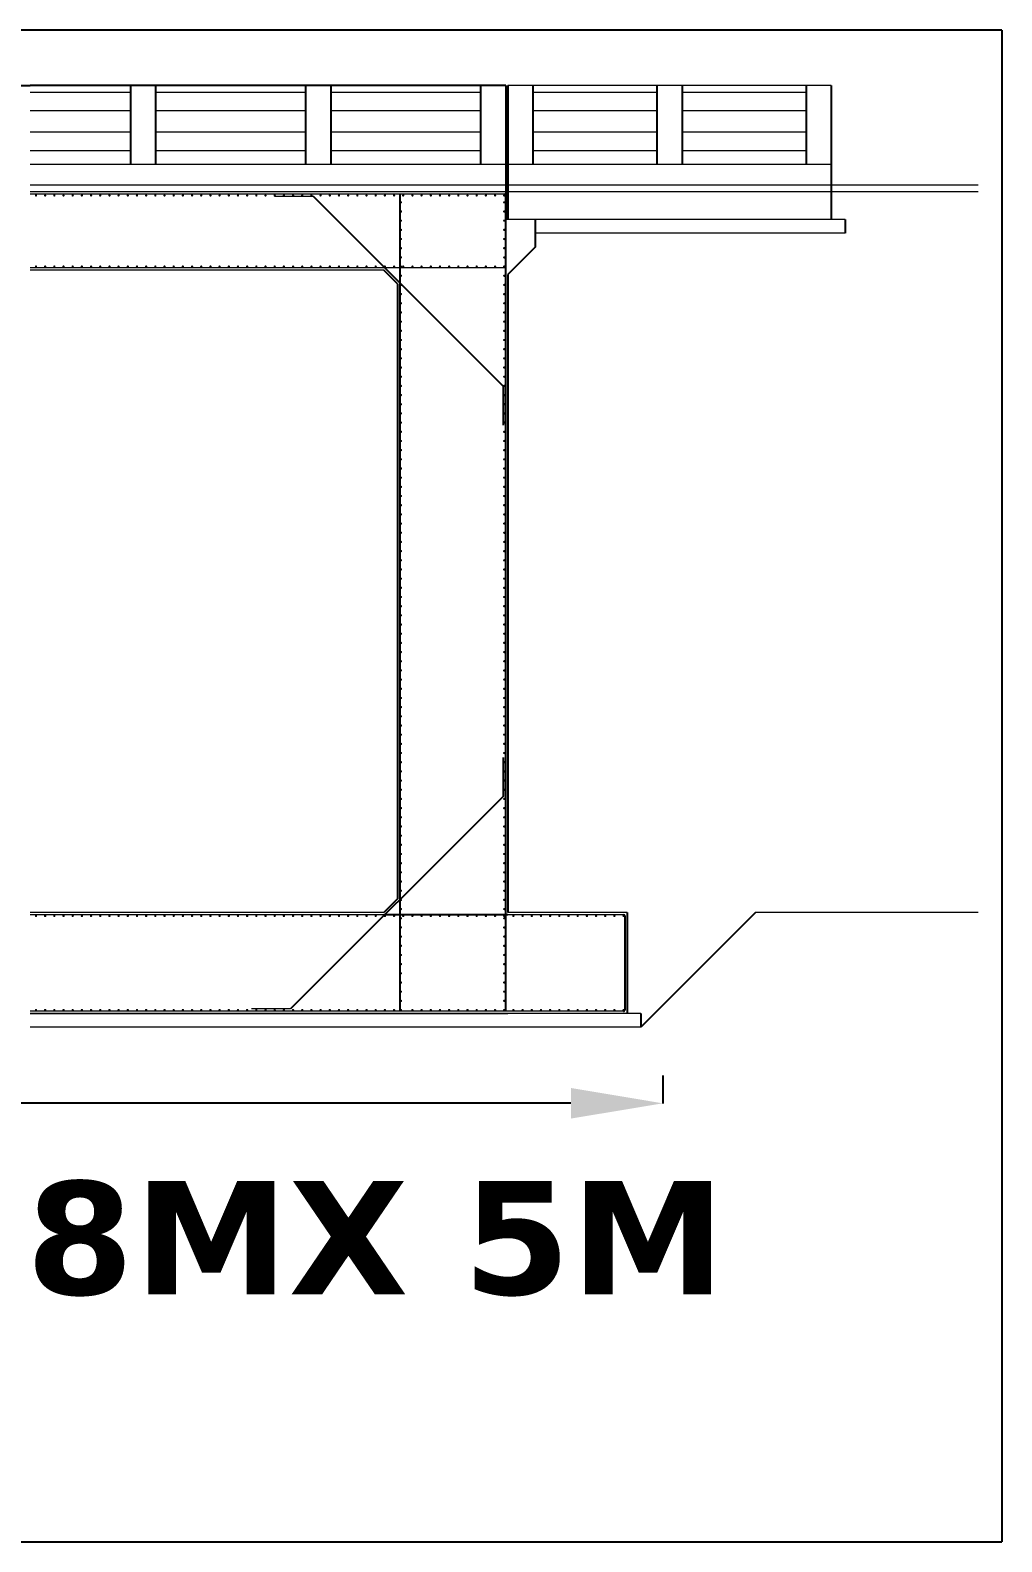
# Model space of a CAD drawing. Header units: millimetres. Extents: x -135144 to 39235, y -14991 to 144825.
# Drawn here: x 28654 to 39235, y 128357 to 144825 of the extents above; entities that cross this region are included whole.
import ezdxf

# ---------------------------------------------------------------- set-up
doc = ezdxf.new("R2010")
doc.units = ezdxf.units.MM
doc.header["$MEASUREMENT"] = 0
doc.layers.add('S TEXT', color=7, linetype='Continuous', lineweight=20)
doc.styles.get("Standard").update_dxf_attribs({"font": 'dutchb.ttf'})
doc.dimstyles.new('ISO-25', dxfattribs={"dimtxt": 1000, "dimasz": 1000, "dimexe": 1.25, "dimexo": 0.625, "dimtad": 0, "dimtxsty": 'Standard', "dimcen": 75, "dimadec": 0, "dimazin": 0, "dimtfac": 1, "dimtmove": 0, "dimatfit": 2, "dimfxl": 0, "dimarcsym": 0})

# ---------------------------------------------------------------- blocks, each defined once
blk = doc.blocks.new('*D16')
at = {"color": 0, "lineweight": -2}
for p, q in [((-29901, 133436), (-29901, 133133)), ((35543, 133436), (35543, 133133)), ((-28901, 133134), (1055, 133134)), ((34543, 133134), (4587, 133134))]:
    blk.add_line(p, q, dxfattribs=at)
at = {"color": 0}
for points in [[(-28901, 133301), (-28901, 132968), (-29901, 133134)], [(34543, 133301), (34543, 132968), (35543, 133134)]]:
    blk.add_solid(points, dxfattribs=at)
at = {"layer": 'Defpoints', "color": 0}
for p in [(-29901, 133436), (35543, 133436), (35543, 133134)]:
    blk.add_point(p, dxfattribs=at)
at = {"color": 0, "insert": (2821, 133134), "char_height": 1000, "attachment_point": 5}
blk.add_mtext('52250', dxfattribs=at)

msp = doc.modelspace()

# ---------------------------------------------------------------- linework, layer by layer
for p, q in [((39234.873, 144825.238), (-33989.082, 144825.238)), ((39234.873, 144825.238), (39234.873, 128357.278)), ((23473.64, 144222.848), (28653.64, 144222.848)), ((33833.64, 144222.848), (28653.64, 144222.848)), ((29744.64, 144222.848), (29744.64, 143362.848)), ((30019.64, 144222.848), (30019.64, 143362.848)), ((31651.64, 144222.848), (31651.64, 143362.848)), ((31926.64, 144222.848), (31926.64, 143362.848)), ((33558.64, 144222.848), (33558.64, 143362.848)), ((33833.64, 144222.848), (33833.64, 142762.848)), ((33853.64, 144222.848), (33853.64, 142762.848)), ((34128.64, 144222.848), (34128.64, 143362.848)), ((35478.64, 144222.848), (35478.64, 143362.848)), ((35753.64, 144222.848), (35753.64, 143362.848)), ((37103.64, 144222.848), (37103.64, 143362.848)), ((37378.64, 144222.848), (37378.64, 142762.848)), ((33803.64, 140948.204), (31738.996, 143012.848)), ((32678.64, 143037.848), (32678.64, 134137.848)), ((33828.64, 143025.348), (33828.64, 134137.848)), ((34153.64, 142762.848), (34153.64, 142462.848)), ((37528.64, 142762.848), (37528.64, 142612.848)), ((34153.64, 142462.848), (33853.64, 142162.848)), ((32653.64, 142062.848), (32503.64, 142212.848)), ((33853.64, 142162.848), (33853.64, 135212.848)), ((32653.64, 142062.848), (32653.64, 135362.848)), ((33803.64, 140948.204), (33803.64, 140523.939)), ((33803.64, 136901.757), (33803.64, 136477.493)), ((33803.64, 136477.493), (31488.995, 134162.848)), ((32653.64, 135362.848), (32503.64, 135212.848)), ((35153.64, 135212.848), (35153.64, 134112.848)), ((36553.64, 135212.848), (35303.64, 133962.848)), ((33853.64, 135187.848), (32503.64, 135187.848)), ((35128.64, 135175.348), (35128.64, 134150.348)), ((35303.64, 134112.848), (35303.64, 133962.848)), ((-33989.082, 128357.278), (39234.873, 128357.278))]:
    msp.add_line(p, q)
at = {"const_width": 12.5}
for points in [[(28722.39, 143025.348, -1), (28709.89, 143025.348, -1)], [(28822.39, 143025.348, -1), (28809.89, 143025.348, -1)], [(28922.39, 143025.348, -1), (28909.89, 143025.348, -1)], [(29022.39, 143025.348, -1), (29009.89, 143025.348, -1)], [(29122.39, 143025.348, -1), (29109.89, 143025.348, -1)], [(29222.39, 143025.348, -1), (29209.89, 143025.348, -1)], [(29322.39, 143025.348, -1), (29309.89, 143025.348, -1)], [(29422.39, 143025.348, -1), (29409.89, 143025.348, -1)], [(29522.39, 143025.348, -1), (29509.89, 143025.348, -1)], [(29622.39, 143025.348, -1), (29609.89, 143025.348, -1)], [(29722.39, 143025.348, -1), (29709.89, 143025.348, -1)], [(29822.39, 143025.348, -1), (29809.89, 143025.348, -1)], [(29922.39, 143025.348, -1), (29909.89, 143025.348, -1)], [(30022.39, 143025.348, -1), (30009.89, 143025.348, -1)], [(30122.39, 143025.348, -1), (30109.89, 143025.348, -1)], [(30222.39, 143025.348, -1), (30209.89, 143025.348, -1)], [(30322.39, 143025.348, -1), (30309.89, 143025.348, -1)], [(30422.39, 143025.348, -1), (30409.89, 143025.348, -1)], [(30522.39, 143025.348, -1), (30509.89, 143025.348, -1)], [(30622.39, 143025.348, -1), (30609.89, 143025.348, -1)], [(30722.39, 143025.348, -1), (30709.89, 143025.348, -1)], [(30822.39, 143025.348, -1), (30809.89, 143025.348, -1)], [(30922.39, 143025.348, -1), (30909.89, 143025.348, -1)], [(31022.39, 143025.348, -1), (31009.89, 143025.348, -1)], [(31122.39, 143025.348, -1), (31109.89, 143025.348, -1)], [(31222.39, 143025.348, -1), (31209.89, 143025.348, -1)], [(31322.39, 143025.348, -1), (31309.89, 143025.348, -1)], [(31422.39, 143025.348, -1), (31409.89, 143025.348, -1)], [(31522.39, 143025.348, -1), (31509.89, 143025.348, -1)], [(31622.39, 143025.348, -1), (31609.89, 143025.348, -1)], [(31722.39, 143025.348, -1), (31709.89, 143025.348, -1)], [(31822.39, 143025.348, -1), (31809.89, 143025.348, -1)], [(31922.39, 143025.348, -1), (31909.89, 143025.348, -1)], [(32022.39, 143025.348, -1), (32009.89, 143025.348, -1)], [(32122.39, 143025.348, -1), (32109.89, 143025.348, -1)], [(32222.39, 143025.348, -1), (32209.89, 143025.348, -1)], [(32322.39, 143025.348, -1), (32309.89, 143025.348, -1)], [(32422.39, 143025.348, -1), (32409.89, 143025.348, -1)], [(32522.39, 143025.348, -1), (32509.89, 143025.348, -1)], [(32622.39, 143025.348, -1), (32609.89, 143025.348, -1)], [(32697.39, 142950.348, -1), (32684.89, 142950.348, -1)], [(32722.39, 143025.348, -1), (32709.89, 143025.348, -1)], [(32822.39, 143025.348, -1), (32809.89, 143025.348, -1)], [(32922.39, 143025.348, -1), (32909.89, 143025.348, -1)], [(33022.39, 143025.348, -1), (33009.89, 143025.348, -1)], [(33122.39, 143025.348, -1), (33109.89, 143025.348, -1)], [(33222.39, 143025.348, -1), (33209.89, 143025.348, -1)], [(33322.39, 143025.348, -1), (33309.89, 143025.348, -1)], [(33422.39, 143025.348, -1), (33409.89, 143025.348, -1)], [(33522.39, 143025.348, -1), (33509.89, 143025.348, -1)], [(33622.39, 143025.348, -1), (33609.89, 143025.348, -1)], [(33722.39, 143025.348, -1), (33709.89, 143025.348, -1)], [(33822.39, 143025.348, -1), (33809.89, 143025.348, -1)], [(33822.39, 142950.348, -1), (33809.89, 142950.348, -1)], [(32697.39, 142850.348, -1), (32684.89, 142850.348, -1)], [(33822.39, 142850.348, -1), (33809.89, 142850.348, -1)], [(32697.39, 142750.348, -1), (32684.89, 142750.348, -1)], [(32697.39, 142650.348, -1), (32684.89, 142650.348, -1)], [(33822.39, 142750.348, -1), (33809.89, 142750.348, -1)], [(33822.39, 142650.348, -1), (33809.89, 142650.348, -1)], [(32697.39, 142550.348, -1), (32684.89, 142550.348, -1)], [(32697.39, 142450.348, -1), (32684.89, 142450.348, -1)], [(33822.39, 142550.348, -1), (33809.89, 142550.348, -1)], [(33822.39, 142450.348, -1), (33809.89, 142450.348, -1)], [(32697.39, 142350.348, -1), (32684.89, 142350.348, -1)], [(33822.39, 142350.348, -1), (33809.89, 142350.348, -1)], [(28722.39, 142250.348, -1), (28709.89, 142250.348, -1)], [(28822.39, 142250.348, -1), (28809.89, 142250.348, -1)], [(28922.39, 142250.348, -1), (28909.89, 142250.348, -1)], [(29022.39, 142250.348, -1), (29009.89, 142250.348, -1)], [(29122.39, 142250.348, -1), (29109.89, 142250.348, -1)], [(29222.39, 142250.348, -1), (29209.89, 142250.348, -1)], [(29322.39, 142250.348, -1), (29309.89, 142250.348, -1)], [(29422.39, 142250.348, -1), (29409.89, 142250.348, -1)], [(29522.39, 142250.348, -1), (29509.89, 142250.348, -1)], [(29622.39, 142250.348, -1), (29609.89, 142250.348, -1)], [(29722.39, 142250.348, -1), (29709.89, 142250.348, -1)], [(29822.39, 142250.348, -1), (29809.89, 142250.348, -1)], [(29922.39, 142250.348, -1), (29909.89, 142250.348, -1)], [(30022.39, 142250.348, -1), (30009.89, 142250.348, -1)], [(30122.39, 142250.348, -1), (30109.89, 142250.348, -1)], [(30222.39, 142250.348, -1), (30209.89, 142250.348, -1)], [(30322.39, 142250.348, -1), (30309.89, 142250.348, -1)], [(30422.39, 142250.348, -1), (30409.89, 142250.348, -1)], [(30522.39, 142250.348, -1), (30509.89, 142250.348, -1)], [(30622.39, 142250.348, -1), (30609.89, 142250.348, -1)], [(30722.39, 142250.348, -1), (30709.89, 142250.348, -1)], [(30822.39, 142250.348, -1), (30809.89, 142250.348, -1)], [(30922.39, 142250.348, -1), (30909.89, 142250.348, -1)], [(31022.39, 142250.348, -1), (31009.89, 142250.348, -1)], [(31122.39, 142250.348, -1), (31109.89, 142250.348, -1)], [(31222.39, 142250.348, -1), (31209.89, 142250.348, -1)], [(31322.39, 142250.348, -1), (31309.89, 142250.348, -1)], [(31422.39, 142250.348, -1), (31409.89, 142250.348, -1)], [(31522.39, 142250.348, -1), (31509.89, 142250.348, -1)], [(31622.39, 142250.348, -1), (31609.89, 142250.348, -1)], [(31722.39, 142250.348, -1), (31709.89, 142250.348, -1)], [(31822.39, 142250.348, -1), (31809.89, 142250.348, -1)], [(31922.39, 142250.348, -1), (31909.89, 142250.348, -1)], [(32022.39, 142250.348, -1), (32009.89, 142250.348, -1)], [(32122.39, 142250.348, -1), (32109.89, 142250.348, -1)], [(32222.39, 142250.348, -1), (32209.89, 142250.348, -1)], [(32322.39, 142250.348, -1), (32309.89, 142250.348, -1)], [(32422.39, 142250.348, -1), (32409.89, 142250.348, -1)], [(32522.39, 142250.348, -1), (32509.89, 142250.348, -1)], [(32622.39, 142250.348, -1), (32609.89, 142250.348, -1)], [(32697.39, 142250.348, -1), (32684.89, 142250.348, -1)], [(32697.39, 142150.348, -1), (32684.89, 142150.348, -1)], [(32722.39, 142250.348, -1), (32709.89, 142250.348, -1)], [(32822.39, 142250.348, -1), (32809.89, 142250.348, -1)], [(32922.39, 142250.348, -1), (32909.89, 142250.348, -1)], [(33022.39, 142250.348, -1), (33009.89, 142250.348, -1)], [(33122.39, 142250.348, -1), (33109.89, 142250.348, -1)], [(33222.39, 142250.348, -1), (33209.89, 142250.348, -1)], [(33322.39, 142250.348, -1), (33309.89, 142250.348, -1)], [(33422.39, 142250.348, -1), (33409.89, 142250.348, -1)], [(33522.39, 142250.348, -1), (33509.89, 142250.348, -1)], [(33622.39, 142250.348, -1), (33609.89, 142250.348, -1)], [(33722.39, 142250.348, -1), (33709.89, 142250.348, -1)], [(33822.39, 142250.348, -1), (33809.89, 142250.348, -1)], [(33822.39, 142250.348, -1), (33809.89, 142250.348, -1)], [(33822.39, 142150.348, -1), (33809.89, 142150.348, -1)], [(32697.39, 142050.348, -1), (32684.89, 142050.348, -1)], [(32697.39, 141950.348, -1), (32684.89, 141950.348, -1)], [(33822.39, 142050.348, -1), (33809.89, 142050.348, -1)], [(33822.39, 141950.348, -1), (33809.89, 141950.348, -1)], [(32697.39, 141850.348, -1), (32684.89, 141850.348, -1)], [(33822.39, 141850.348, -1), (33809.89, 141850.348, -1)], [(32697.39, 141750.348, -1), (32684.89, 141750.348, -1)], [(32697.39, 141650.348, -1), (32684.89, 141650.348, -1)], [(33822.39, 141750.348, -1), (33809.89, 141750.348, -1)], [(33822.39, 141650.348, -1), (33809.89, 141650.348, -1)], [(32697.39, 141550.348, -1), (32684.89, 141550.348, -1)], [(32697.39, 141450.348, -1), (32684.89, 141450.348, -1)], [(33822.39, 141550.348, -1), (33809.89, 141550.348, -1)], [(33822.39, 141450.348, -1), (33809.89, 141450.348, -1)], [(32697.39, 141350.348, -1), (32684.89, 141350.348, -1)], [(33822.39, 141350.348, -1), (33809.89, 141350.348, -1)], [(32697.39, 141250.348, -1), (32684.89, 141250.348, -1)], [(32697.39, 141150.348, -1), (32684.89, 141150.348, -1)], [(33822.39, 141250.348, -1), (33809.89, 141250.348, -1)], [(33822.39, 141150.348, -1), (33809.89, 141150.348, -1)], [(32697.39, 141050.348, -1), (32684.89, 141050.348, -1)], [(33822.39, 141050.348, -1), (33809.89, 141050.348, -1)], [(32697.39, 140950.348, -1), (32684.89, 140950.348, -1)], [(32697.39, 140850.348, -1), (32684.89, 140850.348, -1)], [(33822.39, 140950.348, -1), (33809.89, 140950.348, -1)], [(33822.39, 140850.348, -1), (33809.89, 140850.348, -1)], [(32697.39, 140750.348, -1), (32684.89, 140750.348, -1)], [(32697.39, 140650.348, -1), (32684.89, 140650.348, -1)], [(33822.39, 140750.348, -1), (33809.89, 140750.348, -1)], [(33822.39, 140650.348, -1), (33809.89, 140650.348, -1)], [(32697.39, 140550.348, -1), (32684.89, 140550.348, -1)], [(33822.39, 140550.348, -1), (33809.89, 140550.348, -1)], [(32697.39, 140450.348, -1), (32684.89, 140450.348, -1)], [(32697.39, 140350.348, -1), (32684.89, 140350.348, -1)], [(33822.39, 140450.348, -1), (33809.89, 140450.348, -1)], [(33822.39, 140350.348, -1), (33809.89, 140350.348, -1)], [(32697.39, 140250.348, -1), (32684.89, 140250.348, -1)], [(32697.39, 140150.348, -1), (32684.89, 140150.348, -1)], [(33822.39, 140250.348, -1), (33809.89, 140250.348, -1)], [(33822.39, 140150.348, -1), (33809.89, 140150.348, -1)], [(32697.39, 140050.348, -1), (32684.89, 140050.348, -1)], [(33822.39, 140050.348, -1), (33809.89, 140050.348, -1)], [(32697.39, 139950.348, -1), (32684.89, 139950.348, -1)], [(32697.39, 139850.348, -1), (32684.89, 139850.348, -1)], [(33822.39, 139950.348, -1), (33809.89, 139950.348, -1)], [(33822.39, 139850.348, -1), (33809.89, 139850.348, -1)], [(32697.39, 139750.348, -1), (32684.89, 139750.348, -1)], [(32697.39, 139650.348, -1), (32684.89, 139650.348, -1)], [(33822.39, 139750.348, -1), (33809.89, 139750.348, -1)], [(33822.39, 139650.348, -1), (33809.89, 139650.348, -1)], [(32697.39, 139550.348, -1), (32684.89, 139550.348, -1)], [(33822.39, 139550.348, -1), (33809.89, 139550.348, -1)], [(32697.39, 139450.348, -1), (32684.89, 139450.348, -1)], [(32697.39, 139350.348, -1), (32684.89, 139350.348, -1)], [(33822.39, 139450.348, -1), (33809.89, 139450.348, -1)], [(33822.39, 139350.348, -1), (33809.89, 139350.348, -1)], [(32697.39, 139250.348, -1), (32684.89, 139250.348, -1)], [(32697.39, 139150.348, -1), (32684.89, 139150.348, -1)], [(33822.39, 139250.348, -1), (33809.89, 139250.348, -1)], [(33822.39, 139150.348, -1), (33809.89, 139150.348, -1)], [(32697.39, 139050.348, -1), (32684.89, 139050.348, -1)], [(33822.39, 139050.348, -1), (33809.89, 139050.348, -1)], [(32697.39, 138950.348, -1), (32684.89, 138950.348, -1)], [(32697.39, 138850.348, -1), (32684.89, 138850.348, -1)], [(33822.39, 138950.348, -1), (33809.89, 138950.348, -1)], [(33822.39, 138850.348, -1), (33809.89, 138850.348, -1)], [(32697.39, 138750.348, -1), (32684.89, 138750.348, -1)], [(32697.39, 138650.348, -1), (32684.89, 138650.348, -1)], [(33822.39, 138750.348, -1), (33809.89, 138750.348, -1)], [(33822.39, 138650.348, -1), (33809.89, 138650.348, -1)], [(32697.39, 138550.348, -1), (32684.89, 138550.348, -1)], [(33822.39, 138550.348, -1), (33809.89, 138550.348, -1)], [(32697.39, 138450.348, -1), (32684.89, 138450.348, -1)], [(32697.39, 138350.348, -1), (32684.89, 138350.348, -1)], [(33822.39, 138450.348, -1), (33809.89, 138450.348, -1)], [(33822.39, 138350.348, -1), (33809.89, 138350.348, -1)], [(32697.39, 138250.348, -1), (32684.89, 138250.348, -1)], [(33822.39, 138250.348, -1), (33809.89, 138250.348, -1)], [(32697.39, 138150.348, -1), (32684.89, 138150.348, -1)], [(32697.39, 138050.348, -1), (32684.89, 138050.348, -1)], [(33822.39, 138150.348, -1), (33809.89, 138150.348, -1)], [(33822.39, 138050.348, -1), (33809.89, 138050.348, -1)], [(32697.39, 137950.348, -1), (32684.89, 137950.348, -1)], [(32697.39, 137850.348, -1), (32684.89, 137850.348, -1)], [(33822.39, 137950.348, -1), (33809.89, 137950.348, -1)], [(33822.39, 137850.348, -1), (33809.89, 137850.348, -1)], [(32697.39, 137750.348, -1), (32684.89, 137750.348, -1)], [(33822.39, 137750.348, -1), (33809.89, 137750.348, -1)], [(32697.39, 137650.348, -1), (32684.89, 137650.348, -1)], [(32697.39, 137550.348, -1), (32684.89, 137550.348, -1)], [(33822.39, 137650.348, -1), (33809.89, 137650.348, -1)], [(33822.39, 137550.348, -1), (33809.89, 137550.348, -1)], [(32697.39, 137450.348, -1), (32684.89, 137450.348, -1)], [(32697.39, 137350.348, -1), (32684.89, 137350.348, -1)], [(33822.39, 137450.348, -1), (33809.89, 137450.348, -1)], [(33822.39, 137350.348, -1), (33809.89, 137350.348, -1)], [(32697.39, 137250.348, -1), (32684.89, 137250.348, -1)], [(33822.39, 137250.348, -1), (33809.89, 137250.348, -1)], [(32697.39, 137150.348, -1), (32684.89, 137150.348, -1)], [(32697.39, 137050.348, -1), (32684.89, 137050.348, -1)], [(33822.39, 137150.348, -1), (33809.89, 137150.348, -1)], [(33822.39, 137050.348, -1), (33809.89, 137050.348, -1)], [(32697.39, 136950.348, -1), (32684.89, 136950.348, -1)], [(32697.39, 136850.348, -1), (32684.89, 136850.348, -1)], [(33822.39, 136950.348, -1), (33809.89, 136950.348, -1)], [(33822.39, 136850.348, -1), (33809.89, 136850.348, -1)], [(32697.39, 136750.348, -1), (32684.89, 136750.348, -1)], [(33822.39, 136750.348, -1), (33809.89, 136750.348, -1)], [(32697.39, 136650.348, -1), (32684.89, 136650.348, -1)], [(32697.39, 136550.348, -1), (32684.89, 136550.348, -1)], [(33822.39, 136650.348, -1), (33809.89, 136650.348, -1)], [(33822.39, 136550.348, -1), (33809.89, 136550.348, -1)], [(32697.39, 136450.348, -1), (32684.89, 136450.348, -1)], [(32697.39, 136350.348, -1), (32684.89, 136350.348, -1)], [(33822.39, 136450.348, -1), (33809.89, 136450.348, -1)], [(33822.39, 136350.348, -1), (33809.89, 136350.348, -1)], [(32697.39, 136250.348, -1), (32684.89, 136250.348, -1)], [(33822.39, 136250.348, -1), (33809.89, 136250.348, -1)], [(32697.39, 136150.348, -1), (32684.89, 136150.348, -1)], [(32697.39, 136050.348, -1), (32684.89, 136050.348, -1)], [(33822.39, 136150.348, -1), (33809.89, 136150.348, -1)], [(33822.39, 136050.348, -1), (33809.89, 136050.348, -1)], [(32697.39, 135950.348, -1), (32684.89, 135950.348, -1)], [(32697.39, 135850.348, -1), (32684.89, 135850.348, -1)], [(33822.39, 135950.348, -1), (33809.89, 135950.348, -1)], [(33822.39, 135850.348, -1), (33809.89, 135850.348, -1)], [(32697.39, 135750.348, -1), (32684.89, 135750.348, -1)], [(33822.39, 135750.348, -1), (33809.89, 135750.348, -1)], [(32697.39, 135650.348, -1), (32684.89, 135650.348, -1)], [(32697.39, 135550.348, -1), (32684.89, 135550.348, -1)], [(33822.39, 135650.348, -1), (33809.89, 135650.348, -1)], [(33822.39, 135550.348, -1), (33809.89, 135550.348, -1)], [(32697.39, 135450.348, -1), (32684.89, 135450.348, -1)], [(33822.39, 135450.348, -1), (33809.89, 135450.348, -1)], [(32697.39, 135350.348, -1), (32684.89, 135350.348, -1)], [(32697.39, 135250.348, -1), (32684.89, 135250.348, -1)], [(33822.39, 135350.348, -1), (33809.89, 135350.348, -1)], [(33822.39, 135250.348, -1), (33809.89, 135250.348, -1)], [(28722.39, 135175.348, -1), (28709.89, 135175.348, -1)], [(28822.39, 135175.348, -1), (28809.89, 135175.348, -1)], [(28922.39, 135175.348, -1), (28909.89, 135175.348, -1)], [(29022.39, 135175.348, -1), (29009.89, 135175.348, -1)], [(29122.39, 135175.348, -1), (29109.89, 135175.348, -1)], [(29222.39, 135175.348, -1), (29209.89, 135175.348, -1)], [(29322.39, 135175.348, -1), (29309.89, 135175.348, -1)], [(29422.39, 135175.348, -1), (29409.89, 135175.348, -1)], [(29522.39, 135175.348, -1), (29509.89, 135175.348, -1)], [(29622.39, 135175.348, -1), (29609.89, 135175.348, -1)], [(29722.39, 135175.348, -1), (29709.89, 135175.348, -1)], [(29822.39, 135175.348, -1), (29809.89, 135175.348, -1)], [(29922.39, 135175.348, -1), (29909.89, 135175.348, -1)], [(30022.39, 135175.348, -1), (30009.89, 135175.348, -1)], [(30122.39, 135175.348, -1), (30109.89, 135175.348, -1)], [(30222.39, 135175.348, -1), (30209.89, 135175.348, -1)], [(30322.39, 135175.348, -1), (30309.89, 135175.348, -1)], [(30422.39, 135175.348, -1), (30409.89, 135175.348, -1)], [(30522.39, 135175.348, -1), (30509.89, 135175.348, -1)], [(30622.39, 135175.348, -1), (30609.89, 135175.348, -1)], [(30722.39, 135175.348, -1), (30709.89, 135175.348, -1)], [(30822.39, 135175.348, -1), (30809.89, 135175.348, -1)], [(30922.39, 135175.348, -1), (30909.89, 135175.348, -1)], [(31022.39, 135175.348, -1), (31009.89, 135175.348, -1)], [(31122.39, 135175.348, -1), (31109.89, 135175.348, -1)], [(31222.39, 135175.348, -1), (31209.89, 135175.348, -1)], [(31322.39, 135175.348, -1), (31309.89, 135175.348, -1)], [(31422.39, 135175.348, -1), (31409.89, 135175.348, -1)], [(31522.39, 135175.348, -1), (31509.89, 135175.348, -1)], [(31622.39, 135175.348, -1), (31609.89, 135175.348, -1)], [(31722.39, 135175.348, -1), (31709.89, 135175.348, -1)], [(31822.39, 135175.348, -1), (31809.89, 135175.348, -1)], [(31922.39, 135175.348, -1), (31909.89, 135175.348, -1)], [(32022.39, 135175.348, -1), (32009.89, 135175.348, -1)], [(32122.39, 135175.348, -1), (32109.89, 135175.348, -1)], [(32222.39, 135175.348, -1), (32209.89, 135175.348, -1)], [(32322.39, 135175.348, -1), (32309.89, 135175.348, -1)], [(32422.39, 135175.348, -1), (32409.89, 135175.348, -1)], [(32522.39, 135175.348, -1), (32509.89, 135175.348, -1)], [(32622.39, 135175.348, -1), (32609.89, 135175.348, -1)], [(32697.39, 135150.348, -1), (32684.89, 135150.348, -1)], [(32697.39, 135050.348, -1), (32684.89, 135050.348, -1)], [(32722.39, 135175.348, -1), (32709.89, 135175.348, -1)], [(32822.39, 135175.348, -1), (32809.89, 135175.348, -1)], [(32922.39, 135175.348, -1), (32909.89, 135175.348, -1)], [(33022.39, 135175.348, -1), (33009.89, 135175.348, -1)], [(33122.39, 135175.348, -1), (33109.89, 135175.348, -1)], [(33222.39, 135175.348, -1), (33209.89, 135175.348, -1)], [(33322.39, 135175.348, -1), (33309.89, 135175.348, -1)], [(33422.39, 135175.348, -1), (33409.89, 135175.348, -1)], [(33522.39, 135175.348, -1), (33509.89, 135175.348, -1)], [(33622.39, 135175.348, -1), (33609.89, 135175.348, -1)], [(33722.39, 135175.348, -1), (33709.89, 135175.348, -1)], [(33822.39, 135175.348, -1), (33809.89, 135175.348, -1)], [(33822.39, 135150.348, -1), (33809.89, 135150.348, -1)], [(33822.39, 135050.348, -1), (33809.89, 135050.348, -1)], [(33922.39, 135175.348, -1), (33909.89, 135175.348, -1)], [(34022.39, 135175.348, -1), (34009.89, 135175.348, -1)], [(34122.39, 135175.348, -1), (34109.89, 135175.348, -1)], [(34222.39, 135175.348, -1), (34209.89, 135175.348, -1)], [(34322.39, 135175.348, -1), (34309.89, 135175.348, -1)], [(34422.39, 135175.348, -1), (34409.89, 135175.348, -1)], [(34522.39, 135175.348, -1), (34509.89, 135175.348, -1)], [(34622.39, 135175.348, -1), (34609.89, 135175.348, -1)], [(34722.39, 135175.348, -1), (34709.89, 135175.348, -1)], [(34822.39, 135175.348, -1), (34809.89, 135175.348, -1)], [(34922.39, 135175.348, -1), (34909.89, 135175.348, -1)], [(35022.39, 135175.348, -1), (35009.89, 135175.348, -1)], [(35122.39, 135175.348, -1), (35109.89, 135175.348, -1)], [(32697.39, 134950.348, -1), (32684.89, 134950.348, -1)], [(33822.39, 134950.348, -1), (33809.89, 134950.348, -1)], [(32697.39, 134850.348, -1), (32684.89, 134850.348, -1)], [(32697.39, 134750.348, -1), (32684.89, 134750.348, -1)], [(33822.39, 134850.348, -1), (33809.89, 134850.348, -1)], [(33822.39, 134750.348, -1), (33809.89, 134750.348, -1)], [(32697.39, 134650.348, -1), (32684.89, 134650.348, -1)], [(32697.39, 134550.348, -1), (32684.89, 134550.348, -1)], [(33822.39, 134650.348, -1), (33809.89, 134650.348, -1)], [(33822.39, 134550.348, -1), (33809.89, 134550.348, -1)], [(32697.39, 134450.348, -1), (32684.89, 134450.348, -1)], [(33822.39, 134450.348, -1), (33809.89, 134450.348, -1)], [(32697.39, 134350.348, -1), (32684.89, 134350.348, -1)], [(32697.39, 134250.348, -1), (32684.89, 134250.348, -1)], [(33822.39, 134350.348, -1), (33809.89, 134350.348, -1)], [(33822.39, 134250.348, -1), (33809.89, 134250.348, -1)], [(28722.39, 134150.348, -1), (28709.89, 134150.348, -1)], [(28822.39, 134150.348, -1), (28809.89, 134150.348, -1)], [(28922.39, 134150.348, -1), (28909.89, 134150.348, -1)], [(29022.39, 134150.348, -1), (29009.89, 134150.348, -1)], [(29122.39, 134150.348, -1), (29109.89, 134150.348, -1)], [(29222.39, 134150.348, -1), (29209.89, 134150.348, -1)], [(29322.39, 134150.348, -1), (29309.89, 134150.348, -1)], [(29422.39, 134150.348, -1), (29409.89, 134150.348, -1)], [(29522.39, 134150.348, -1), (29509.89, 134150.348, -1)], [(29622.39, 134150.348, -1), (29609.89, 134150.348, -1)], [(29722.39, 134150.348, -1), (29709.89, 134150.348, -1)], [(29822.39, 134150.348, -1), (29809.89, 134150.348, -1)], [(29922.39, 134150.348, -1), (29909.89, 134150.348, -1)], [(30022.39, 134150.348, -1), (30009.89, 134150.348, -1)], [(30122.39, 134150.348, -1), (30109.89, 134150.348, -1)], [(30222.39, 134150.348, -1), (30209.89, 134150.348, -1)], [(30322.39, 134150.348, -1), (30309.89, 134150.348, -1)], [(30422.39, 134150.348, -1), (30409.89, 134150.348, -1)], [(30522.39, 134150.348, -1), (30509.89, 134150.348, -1)], [(30622.39, 134150.348, -1), (30609.89, 134150.348, -1)], [(30722.39, 134150.348, -1), (30709.89, 134150.348, -1)], [(30822.39, 134150.348, -1), (30809.89, 134150.348, -1)], [(30922.39, 134150.348, -1), (30909.89, 134150.348, -1)], [(31022.39, 134150.348, -1), (31009.89, 134150.348, -1)], [(31122.39, 134150.348, -1), (31109.89, 134150.348, -1)], [(31222.39, 134150.348, -1), (31209.89, 134150.348, -1)], [(31322.39, 134150.348, -1), (31309.89, 134150.348, -1)], [(31422.39, 134150.348, -1), (31409.89, 134150.348, -1)], [(31522.39, 134150.348, -1), (31509.89, 134150.348, -1)], [(31622.39, 134150.348, -1), (31609.89, 134150.348, -1)], [(31722.39, 134150.348, -1), (31709.89, 134150.348, -1)], [(31822.39, 134150.348, -1), (31809.89, 134150.348, -1)], [(31922.39, 134150.348, -1), (31909.89, 134150.348, -1)], [(32022.39, 134150.348, -1), (32009.89, 134150.348, -1)], [(32122.39, 134150.348, -1), (32109.89, 134150.348, -1)], [(32222.39, 134150.348, -1), (32209.89, 134150.348, -1)], [(32322.39, 134150.348, -1), (32309.89, 134150.348, -1)], [(32422.39, 134150.348, -1), (32409.89, 134150.348, -1)], [(32522.39, 134150.348, -1), (32509.89, 134150.348, -1)], [(32622.39, 134150.348, -1), (32609.89, 134150.348, -1)], [(32697.39, 134150.348, -1), (32684.89, 134150.348, -1)], [(32822.39, 134150.348, -1), (32809.89, 134150.348, -1)], [(32922.39, 134150.348, -1), (32909.89, 134150.348, -1)], [(33022.39, 134150.348, -1), (33009.89, 134150.348, -1)], [(33122.39, 134150.348, -1), (33109.89, 134150.348, -1)], [(33222.39, 134150.348, -1), (33209.89, 134150.348, -1)], [(33322.39, 134150.348, -1), (33309.89, 134150.348, -1)], [(33422.39, 134150.348, -1), (33409.89, 134150.348, -1)], [(33522.39, 134150.348, -1), (33509.89, 134150.348, -1)], [(33622.39, 134150.348, -1), (33609.89, 134150.348, -1)], [(33722.39, 134150.348, -1), (33709.89, 134150.348, -1)], [(33822.39, 134150.348, -1), (33809.89, 134150.348, -1)], [(33822.39, 134150.348, -1), (33809.89, 134150.348, -1)], [(33922.39, 134150.348, -1), (33909.89, 134150.348, -1)], [(34022.39, 134150.348, -1), (34009.89, 134150.348, -1)], [(34122.39, 134150.348, -1), (34109.89, 134150.348, -1)], [(34222.39, 134150.348, -1), (34209.89, 134150.348, -1)], [(34322.39, 134150.348, -1), (34309.89, 134150.348, -1)], [(34422.39, 134150.348, -1), (34409.89, 134150.348, -1)], [(34522.39, 134150.348, -1), (34509.89, 134150.348, -1)], [(34622.39, 134150.348, -1), (34609.89, 134150.348, -1)], [(34722.39, 134150.348, -1), (34709.89, 134150.348, -1)], [(34822.39, 134150.348, -1), (34809.89, 134150.348, -1)], [(34922.39, 134150.348, -1), (34909.89, 134150.348, -1)], [(35022.39, 134150.348, -1), (35009.89, 134150.348, -1)], [(35122.39, 134150.348, -1), (35109.89, 134150.348, -1)]]:
    msp.add_lwpolyline(points, format="xyb", close=True, dxfattribs=at)
for centre, start, end in [((33816.14, 143025.348), 359.9999994, 89.9999988), ((35116.14, 135175.348), 359.9999994, 89.9999988), ((35116.14, 134150.348), 269.9999988, 359.9999994)]:
    msp.add_arc(centre, 12.5, start, end)
at = {"layer": 'S TEXT'}
for p, q in [((29744.64, 144147.848), (28653.64, 144147.848)), ((31651.64, 144147.848), (30019.64, 144147.848)), ((33558.64, 144147.848), (31926.64, 144147.848)), ((37378.64, 144222.848), (33853.64, 144222.848)), ((35478.64, 144147.848), (34128.64, 144147.848)), ((37103.64, 144147.848), (35753.64, 144147.848)), ((29744.64, 143947.848), (28653.64, 143947.848)), ((31651.64, 143947.848), (30019.64, 143947.848)), ((33558.64, 143947.848), (31926.64, 143947.848)), ((35478.64, 143947.848), (34128.64, 143947.848)), ((37103.64, 143947.848), (35753.64, 143947.848)), ((29744.64, 143712.848), (28653.64, 143712.848)), ((31651.64, 143712.848), (30019.64, 143712.848)), ((33558.64, 143712.848), (31926.64, 143712.848)), ((35478.64, 143712.848), (34128.64, 143712.848)), ((37103.64, 143712.848), (35753.64, 143712.848)), ((29744.64, 143512.848), (28653.64, 143512.848)), ((31651.64, 143512.848), (30019.64, 143512.848)), ((33558.64, 143512.848), (31926.64, 143512.848)), ((35478.64, 143512.848), (34128.64, 143512.848)), ((37103.64, 143512.848), (35753.64, 143512.848)), ((33833.64, 143362.848), (28653.64, 143362.848)), ((37378.64, 143362.848), (33853.64, 143362.848)), ((33833.64, 143137.848), (28653.64, 143137.848)), ((38978.64, 143137.848), (33853.64, 143137.848)), ((33833.64, 143062.848), (28653.64, 143062.848)), ((33816.14, 143037.848), (28653.64, 143037.848)), ((31738.996, 143012.848), (31314.731, 143012.848)), ((38978.64, 143062.848), (33853.64, 143062.848)), ((37528.64, 142762.848), (33833.64, 142762.848)), ((37528.64, 142612.848), (34153.64, 142612.848)), ((33828.64, 142237.848), (28653.64, 142237.848)), ((32503.64, 142212.848), (28653.64, 142212.848)), ((32503.64, 135212.848), (28653.64, 135212.848)), ((35153.64, 135212.848), (33853.64, 135212.848)), ((38978.64, 135212.848), (36553.64, 135212.848)), ((32503.64, 135187.848), (28653.64, 135187.848)), ((35116.14, 135187.848), (33853.64, 135187.848)), ((35116.14, 134137.848), (28653.64, 134137.848)), ((35303.64, 134112.848), (28653.64, 134112.848)), ((28653.64, 134112.848), (33853.64, 134112.848)), ((31488.995, 134162.848), (31064.731, 134162.848)), ((35303.64, 133962.848), (28653.64, 133962.848))]:
    msp.add_line(p, q, dxfattribs=at)

# ---------------------------------------------------------------- texts
at = {"layer": 'S TEXT', "insert": (-31639.164, 131028.223), "char_height": 1344, "width": 78907.73333, "attachment_point": 7}
msp.add_mtext('{\\fVerdana|b1|i0|c0|p34;\\H0.9182x;BOX CULVERT THREE MONOLITHS OF SINGLE CELLS EACH SIZE 8MX 5M}', dxfattribs=at)

# ---------------------------------------------------------------- dimensions: what is measured, and where the dimension line sits
dim = msp.add_linear_dim(base=(35542.728, 133134.204), p1=(-29900.675, 133436.33), p2=(35542.728, 133436.33), text='52250', dimstyle='ISO-25')
dim.commit()
dim.dimension.update_dxf_attribs({"geometry": '*D16', "text_midpoint": (2821.026, 133134.204)})

doc.saveas('drawing.dxf')
